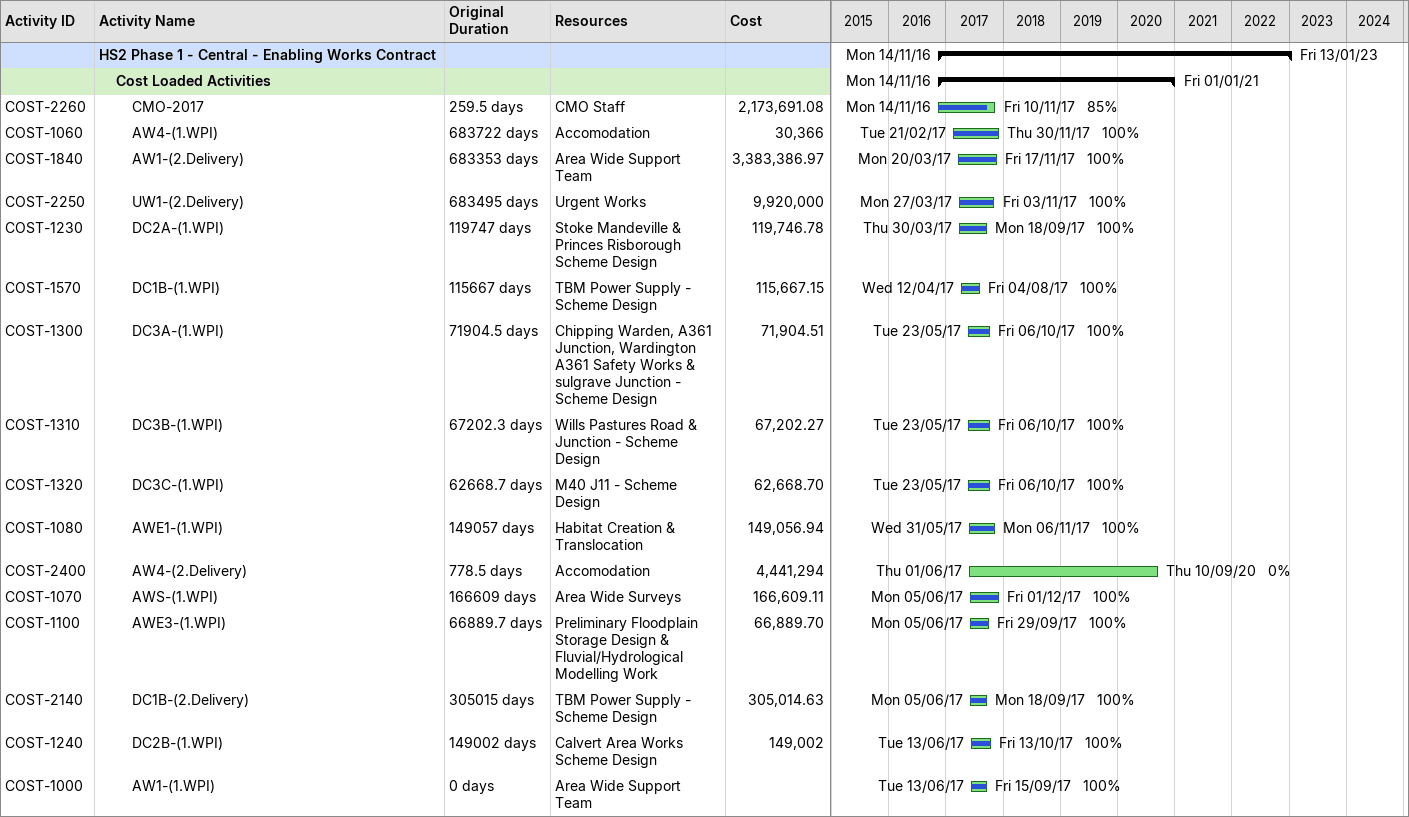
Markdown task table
| ID | Level | Task | Original duration | Start | Finish | Resources | % complete | Cost |
|---|---|---|---|---|---|---|---|---|
|  | 1 | **HS2 Phase 1 - Central - Enabling Works Contract** |  | 2016-11-14 | 2023-01-13 |  |  |  |
|  | 2 | **Cost Loaded Activities** |  | 2016-11-14 | 2021-01-01 |  |  |  |
| COST-2260 | 3 | CMO-2017 | 259.5d | 2016-11-14 | 2017-11-10 | CMO Staff | 85 | 2173691.08 |
| COST-1060 | 3 | AW4-(1.WPI) | 683722d | 2017-02-21 | 2017-11-30 | Accomodation | 100 | 30366 |
| COST-1840 | 3 | AW1-(2.Delivery) | 683353d | 2017-03-20 | 2017-11-17 | Area Wide Support Team | 100 | 3383386.97 |
| COST-2250 | 3 | UW1-(2.Delivery) | 683495d | 2017-03-27 | 2017-11-03 | Urgent Works | 100 | 9920000 |
| COST-1230 | 3 | DC2A-(1.WPI) | 119747d | 2017-03-30 | 2017-09-18 | Stoke Mandeville & Princes Risborough Scheme Design | 100 | 119746.78 |
| COST-1570 | 3 | DC1B-(1.WPI) | 115667d | 2017-04-12 | 2017-08-04 | TBM Power Supply - Scheme Design | 100 | 115667.15 |
| COST-1300 | 3 | DC3A-(1.WPI) | 71904.5d | 2017-05-23 | 2017-10-06 | Chipping Warden, A361 Junction, Wardington A361 Safety Works & sulgrave Junction - Scheme Design | 100 | 71904.51 |
| COST-1310 | 3 | DC3B-(1.WPI) | 67202.3d | 2017-05-23 | 2017-10-06 | Wills Pastures Road & Junction - Scheme Design | 100 | 67202.27 |
| COST-1320 | 3 | DC3C-(1.WPI) | 62668.7d | 2017-05-23 | 2017-10-06 | M40 J11 - Scheme Design | 100 | 62668.70 |
| COST-1080 | 3 | AWE1-(1.WPI) | 149057d | 2017-05-31 | 2017-11-06 | Habitat Creation & Translocation | 100 | 149056.94 |
| COST-2400 | 3 | AW4-(2.Delivery) | 778.5d | 2017-06-01 | 2020-09-10 | Accomodation | 0 | 4441294 |
| COST-1070 | 3 | AWS-(1.WPI) | 166609d | 2017-06-05 | 2017-12-01 | Area Wide Surveys | 100 | 166609.11 |
| COST-1100 | 3 | AWE3-(1.WPI) | 66889.7d | 2017-06-05 | 2017-09-29 | Preliminary Floodplain Storage Design & Fluvial/Hydrological Modelling Work | 100 | 66889.70 |
| COST-2140 | 3 | DC1B-(2.Delivery) | 305015d | 2017-06-05 | 2017-09-18 | TBM Power Supply - Scheme Design | 100 | 305014.63 |
| COST-1240 | 3 | DC2B-(1.WPI) | 149002d | 2017-06-13 | 2017-10-13 | Calvert Area Works Scheme Design | 100 | 149002 |
| COST-1000 | 3 | AW1-(1.WPI) | 0d | 2017-06-13 | 2017-09-15 | Area Wide Support Team | 100 |  |
